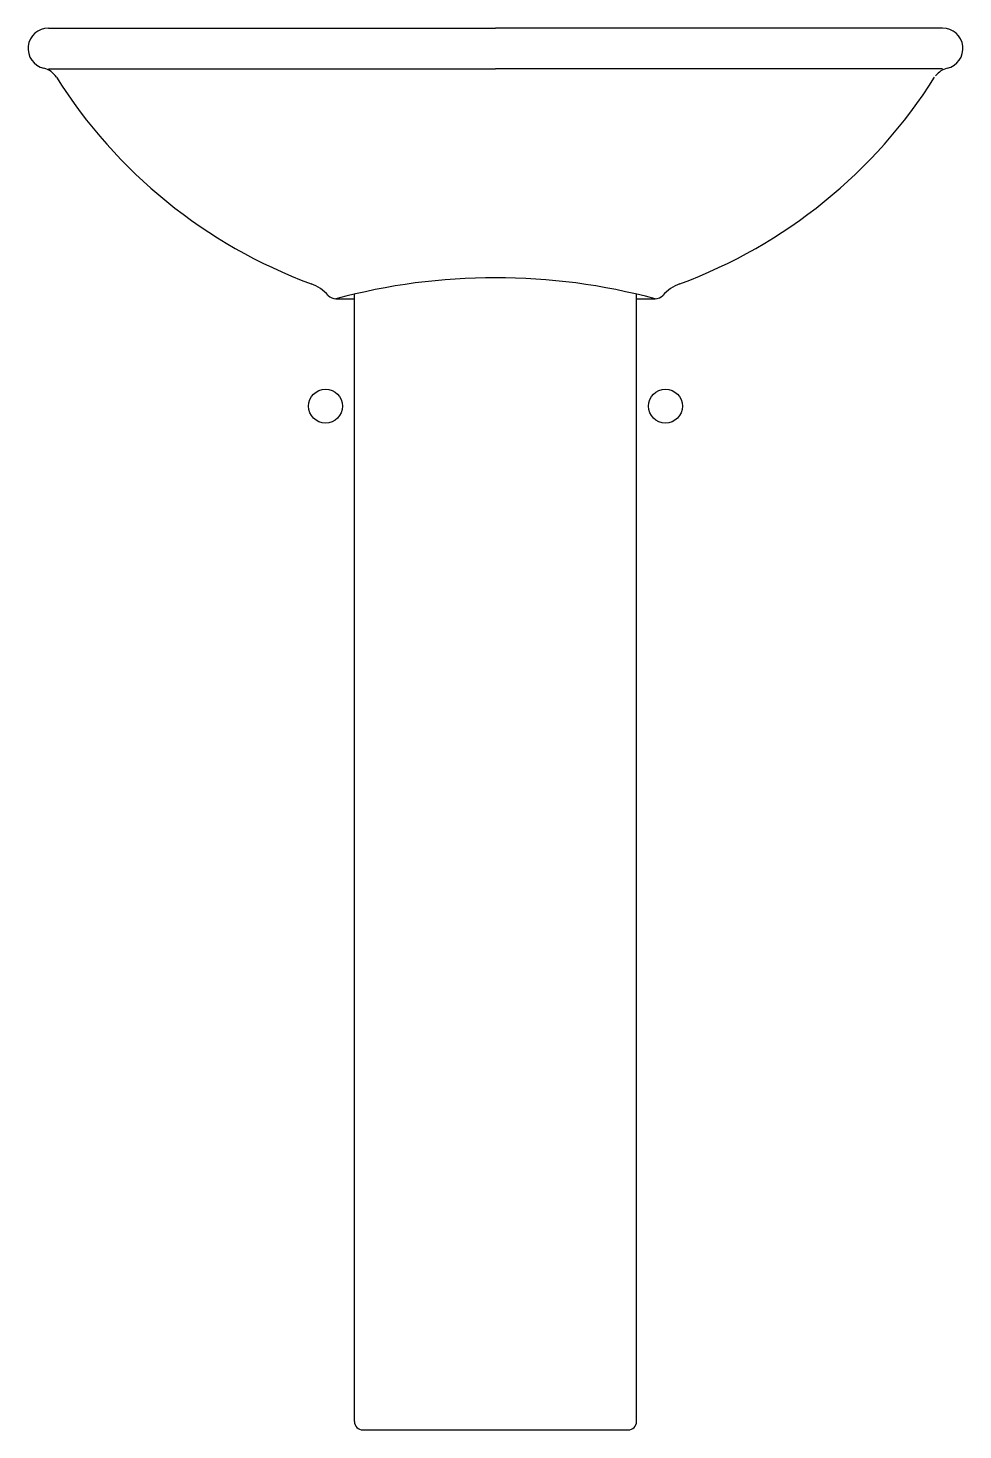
# Model space of a CAD drawing. Extents: x 1670 to 2221, y 1491 to 2316.
import ezdxf

# ---------------------------------------------------------------- set-up
doc = ezdxf.new("R2010")
doc.units = 0
doc.header["$LTSCALE"] = 50
doc.layers.add('FINA', color=6, linetype='CONTINUOUS')
doc.layers.add('GROSSA', color=3, linetype='CONTINUOUS')

msp = doc.modelspace()

# ---------------------------------------------------------------- linework, layer by layer
at = {"layer": 'FINA', "color": 0}
for p in [(1682.46, 2291.76), (2208.63, 2291.76)]:
    msp.add_line(p, (1945.55, 2291.76), dxfattribs=at)
at = {"layer": 'FINA', "color": 0, "linetype": 'CONTINUOUS'}
for centre in [(1845.55, 2093.27), (2045.55, 2093.27)]:
    msp.add_circle(centre, 10, dxfattribs=at)
at = {"layer": 'GROSSA', "color": 0}
for p, q in [((1682.46, 2315.76), (1945.55, 2315.76)), ((2208.63, 2315.76), (1945.55, 2315.76)), ((1851.6, 2156.39), (1862.55, 2156.39)), ((1862.55, 1495.76), (1862.55, 2159.16)), ((2028.55, 1495.76), (2028.55, 2159.16)), ((2028.55, 2156.39), (2039.5, 2156.39)), ((1867.55, 1490.76), (2023.55, 1490.76))]:
    msp.add_line(p, q, dxfattribs=at)
for centre, radius, start, end in [((1682.46, 2303.76), 12, 90, 256.89747), ((2208.63, 2303.76), 12, 283.10253, 90), ((1677.02, 2280.39), 12, 32.21188, 76.89747), ((1941, 2446.7), 300, 212.21188, 249.72783), ((1950.1, 2446.7), 300, 290.27217, 327.78812), ((2214.07, 2280.39), 12, 103.10253, 142.40353), ((1828.39, 2141.83), 25, 41.53339, 69.72783), ((1945.55, 1808.34), 360.5, 74.89383, 105.10617), ((2062.7, 2141.83), 25, 110.27217, 138.46661), ((1851.6, 2162.39), 6, 221.53339, 270), ((2039.5, 2162.39), 6, 270, 318.46661), ((1867.55, 1495.76), 5, 180, 270), ((2023.55, 1495.76), 5, 270, 0)]:
    msp.add_arc(centre, radius, start, end, dxfattribs=at)

doc.saveas('drawing.dxf')
